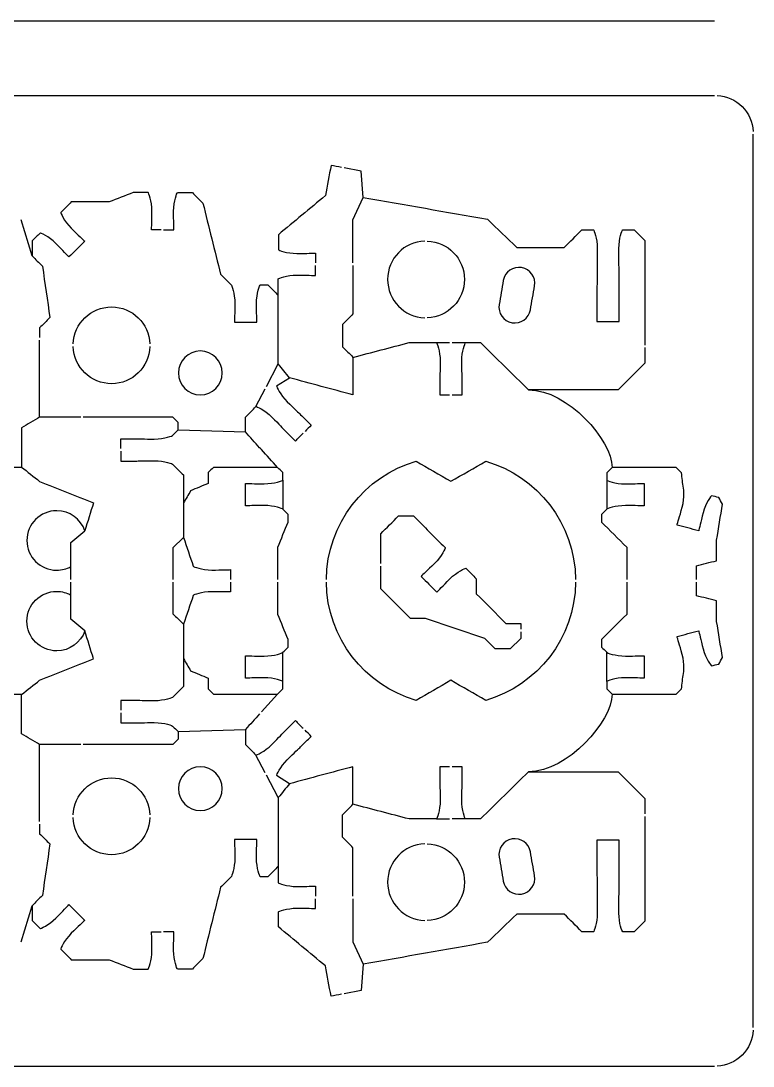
# Model space of a CAD drawing. Extents: x 0 to 680, y 0 to 410.
# Drawn here: x 122 to 220, y 0 to 140 of the extents above; entities that cross this region are included whole.
import ezdxf

# ---------------------------------------------------------------- set-up
doc = ezdxf.new("R2010")
doc.units = 0
doc.header["$MEASUREMENT"] = 0
doc.layers.add('DEFAULT', color=18, linetype='CONTINUOUS')

msp = doc.modelspace()

# ---------------------------------------------------------------- linework, layer by layer
at = {"layer": 'DEFAULT', "color": 1}
for points in [[(5.18, 140), (214.83, 140)], [(5.18, 130), (214.83, 130)], [(220, 5.18), (220, 124.83)], [(166.44, 107.6), (166.44, 113.36), (167.81, 116.37), (167.54, 119.89), (165.24, 120.32)], [(123.48, 108.53), (122.03, 113.35)], [(124.48, 86.92), (124.48, 97.25)], [(177.61, 96.91), (179.38, 96.91)], [(179.73, 96.91), (181.51, 96.91)], [(205.5, 96.24), (205.5, 94.15), (201.93, 90.59), (189.95, 90.59)], [(154.87, 91.05), (156.44, 94.05)], [(156.22, 91.11), (156.21, 91.11), (157.93, 92.19)], [(153.45, 88.35), (154.7, 90.74)], [(143.04, 85.21), (152.04, 84.94)], [(116.76, 80.22), (122.06, 80.24)], [(143.75, 79.18), (143.75, 75.44), (143.75, 70.83), (142.34, 69.41), (142.34, 65.18)], [(157.04, 78.5), (157.04, 74.59)], [(200.41, 78.5), (200.41, 74.59)], [(128.68, 65.18), (128.68, 66.92), (128.68, 70.14), (130.54, 71.7)], [(188.91, 58.18), (188.91, 57.3), (187.49, 55.89), (185.49, 55.89), (184.08, 57.3), (176.13, 59.95), (174.13, 59.95), (170.16, 63.93), (170.16, 66.97)], [(130.54, 58.31), (128.68, 59.87), (128.68, 63.1), (128.68, 64.83)], [(157.04, 51.52), (157.04, 55.43)], [(200.41, 51.52), (200.41, 55.43)], [(122.06, 49.78), (116.76, 49.79)], [(154.17, 47.44), (156.34, 49.81)], [(143.04, 44.81), (152.03, 45.08)], [(124.48, 32.77), (124.48, 43.1)], [(154.7, 39.28), (153.45, 41.67)], [(189.95, 39.43), (201.93, 39.43), (205.5, 35.86), (205.5, 33.78)], [(156.44, 35.97), (154.87, 38.97)], [(157.93, 37.82), (156.21, 38.91)], [(177.61, 33.11), (179.38, 33.11)], [(181.51, 33.11), (181.5, 33.11), (179.73, 33.11)], [(166.44, 22.42), (166.44, 16.66), (167.81, 13.65), (167.54, 10.13), (165.24, 9.7)], [(122.03, 16.66), (123.48, 21.49)], [(5.18, 0), (214.83, 0)]]:
    msp.add_lwpolyline(points, dxfattribs=at)
for points in [[(215.18, 130), (217.8, 129.91), (219.91, 127.8), (220, 125.18)], [(220, 4.83), (219.91, 2.2), (217.8, 0.1), (215.18, 0.01)]]:
    msp.add_open_spline(points, degree=3, dxfattribs=at)
for points, knots in [([(164.89, 120.38), (164.43, 120.47), (163.97, 120.56), (163.5, 120.64), (163.25, 119.3), (163, 117.95), (162.75, 116.6), (160.65, 114.85), (158.55, 113.11), (156.45, 111.36), (156.45, 110.69), (156.45, 110.03), (156.45, 109.36), (156.45, 109.3), (157.56, 108.86), (158.94, 108.85), (160.32, 108.86), (161.1, 108.9), (161.44, 108.9), (161.44, 108.47), (161.44, 108.03), (161.44, 107.6)], [0, 0, 0, 0, 4.00889, 4.00889, 4.00889, 15.675833, 15.675833, 15.675833, 38.903657, 38.903657, 38.903657, 44.573657, 44.573657, 44.573657, 45.573657, 45.573657, 45.573657, 46.573657, 46.573657, 46.573657, 50.273657, 50.273657, 50.273657, 50.273657]), ([(140.74, 112.01), (140.32, 112.01), (139.9, 112.01), (139.47, 112.01), (139.47, 112.35), (139.52, 113.13), (139.52, 114.51), (139.52, 115.89), (139.08, 117.01), (139.03, 117.01), (138.36, 117.01), (137.69, 117.01), (137.03, 117.01), (135.95, 116.6), (134.86, 116.18), (133.78, 115.77), (132.1, 115.77), (130.41, 115.77), (128.73, 115.77), (128.26, 115.29), (127.79, 114.82), (127.31, 114.35), (127.27, 114.31), (127.75, 113.21), (128.72, 112.23), (129.7, 111.25), (130.28, 110.74), (130.52, 110.5), (129.81, 109.79), (129.11, 109.08), (128.4, 108.38), (128.16, 108.62), (127.65, 109.2), (126.67, 110.18), (125.69, 111.16), (124.58, 111.63), (124.55, 111.59), (124.2, 111.24), (123.84, 110.88), (123.48, 110.53), (123.48, 109.86), (123.48, 109.19), (123.48, 108.53), (123.94, 108.07), (124.4, 107.61), (124.86, 107.15), (125.19, 104.85), (125.52, 102.56), (125.86, 100.26), (125.4, 99.8), (124.94, 99.34), (124.48, 98.88), (124.48, 98.45), (124.48, 98.02), (124.48, 97.59)], [0, 0, 0, 0, 3.59, 3.59, 3.59, 4.59, 4.59, 4.59, 5.59, 5.59, 5.59, 11.26, 11.26, 11.26, 21.104643, 21.104643, 21.104643, 35.434643, 35.434643, 35.434643, 41.10564, 41.10564, 41.10564, 42.10564, 42.10564, 42.10564, 43.10564, 43.10564, 43.10564, 51.597995, 51.597995, 51.597995, 52.597995, 52.597995, 52.597995, 53.597995, 53.597995, 53.597995, 57.876703, 57.876703, 57.876703, 63.546703, 63.546703, 63.546703, 69.061429, 69.061429, 69.061429, 88.805301, 88.805301, 88.805301, 94.321441, 94.321441, 94.321441, 97.970441, 97.970441, 97.970441, 97.970441]), ([(141.09, 112.01), (141.55, 112.01), (142.01, 112.01), (142.47, 112.01), (142.47, 112.35), (142.42, 113.13), (142.42, 114.51), (142.43, 115.89), (142.87, 117), (142.93, 117), (143.6, 117), (144.26, 117), (144.93, 117), (145.4, 116.53), (145.87, 116.06), (146.35, 115.59), (147.13, 112.42), (147.92, 109.24), (148.71, 106.06), (149.18, 105.59), (149.65, 105.12), (150.12, 104.65), (150.17, 104.65), (150.62, 103.52), (150.62, 102.15), (150.62, 100.77), (150.57, 99.99), (150.57, 99.65), (151.57, 99.65), (152.57, 99.65), (153.57, 99.65), (153.57, 99.99), (153.52, 100.77), (153.52, 102.15), (153.53, 103.53), (153.97, 104.65), (154.03, 104.65), (154.36, 104.65), (154.69, 104.65), (155.03, 104.65), (155.5, 104.17), (155.97, 103.7), (156.44, 103.23)], [0, 0, 0, 0, 3.9, 3.9, 3.9, 4.9, 4.9, 4.9, 5.9, 5.9, 5.9, 11.57, 11.57, 11.57, 17.23393, 17.23393, 17.23393, 45.059137, 45.059137, 45.059137, 50.730134, 50.730134, 50.730134, 51.730134, 51.730134, 51.730134, 52.730134, 52.730134, 52.730134, 61.22016, 61.22016, 61.22016, 62.22016, 62.22016, 62.22016, 63.22016, 63.22016, 63.22016, 66.06016, 66.06016, 66.06016, 71.731156, 71.731156, 71.731156, 71.731156]), ([(167.81, 116.37), (173.35, 115.39), (178.9, 114.41), (184.44, 113.43), (185.76, 112.17), (187.07, 110.91), (188.39, 109.65), (190.5, 109.65), (192.61, 109.65), (194.72, 109.65), (195.51, 110.44), (196.29, 111.22), (197.08, 112.01), (197.6, 112.01), (198.12, 112.01), (198.63, 112.01), (198.69, 112.01), (199.14, 110.89), (199.14, 109.51), (199.14, 108.13), (199.08, 102.08), (199.09, 101.74), (199.09, 101.07), (199.08, 100.41), (199.08, 99.74), (200.08, 99.74), (201.08, 99.74), (202.08, 99.74), (202.08, 100.4), (202.08, 101.07), (202.08, 101.74), (202.09, 102.08), (202.04, 108.12), (202.04, 109.51), (202.04, 110.89), (202.48, 112.01), (202.54, 112.01), (203.06, 112.01), (203.57, 112.01), (204.08, 112.01), (204.55, 111.54), (205.02, 111.07), (205.5, 110.6), (205.5, 105.93), (205.5, 101.26), (205.5, 96.59)], [0, 0, 0, 0, 47.87033, 47.87033, 47.87033, 63.366914, 63.366914, 63.366914, 81.306914, 81.306914, 81.306914, 90.782144, 90.782144, 90.782144, 95.182144, 95.182144, 95.182144, 96.182144, 96.182144, 96.182144, 97.182144, 97.182144, 97.182144, 102.852153, 102.852153, 102.852153, 111.352153, 111.352153, 111.352153, 117.011153, 117.011153, 117.011153, 118.011153, 118.011153, 118.011153, 119.022153, 119.022153, 119.022153, 123.382153, 123.382153, 123.382153, 129.053857, 129.053857, 129.053857, 168.772857, 168.772857, 168.772857, 168.772857]), ([(176.04, 110.52), (173.28, 110.43), (171.08, 108.16), (171.08, 105.38), (171.08, 102.59), (173.28, 100.33), (176.04, 100.24)], [0, 0, 0, 0, 1, 1, 1, 2, 2, 2, 2]), ([(176.39, 110.52), (179.15, 110.43), (181.36, 108.16), (181.36, 105.38), (181.36, 102.6), (179.15, 100.33), (176.39, 100.24)], [0, 0, 0, 0, 1, 1, 1, 2, 2, 2, 2]), ([(166.44, 107.25), (166.44, 105.09), (166.44, 102.93), (166.44, 100.77), (165.97, 100.3), (165.49, 99.83), (165.02, 99.36), (165.02, 98.36), (165.02, 97.36), (165.02, 96.36), (165.49, 95.89), (165.97, 95.42), (166.44, 94.94), (166.44, 93.27), (166.44, 91.59), (166.44, 89.91), (163.6, 90.67), (160.77, 91.43), (157.93, 92.19), (157.44, 92.81), (156.94, 93.43), (156.44, 94.05), (156.44, 97.11), (156.44, 100.17), (156.44, 103.23), (156.44, 103.97), (156.44, 104.71), (156.44, 105.45), (156.44, 105.51), (157.56, 105.96), (158.94, 105.95), (160.32, 105.96), (161.1, 105.9), (161.44, 105.91), (161.44, 106.35), (161.44, 106.8), (161.44, 107.25)], [0, 0, 0, 0, 18.35, 18.35, 18.35, 24.020289, 24.020289, 24.020289, 32.520289, 32.520289, 32.520289, 38.191993, 38.191993, 38.191993, 52.470993, 52.470993, 52.470993, 77.43636, 77.43636, 77.43636, 84.172152, 84.172152, 84.172152, 110.212152, 110.212152, 110.212152, 116.512152, 116.512152, 116.512152, 117.512152, 117.512152, 117.512152, 118.512152, 118.512152, 118.512152, 122.312152, 122.312152, 122.312152, 122.312152]), ([(190.75, 104.51), (190.56, 103.44), (190.38, 102.38), (190.19, 101.31), (189.99, 100.16), (188.89, 99.38), (187.74, 99.58), (186.58, 99.78), (185.81, 100.88), (186.01, 102.03), (186.19, 103.1), (186.38, 104.17), (186.56, 105.24), (186.76, 106.39), (187.86, 107.16), (189.02, 106.96), (190.17, 106.77), (190.95, 105.67), (190.75, 104.51)], [0, 0, 0, 0, 9.214733, 9.214733, 9.214733, 10.214733, 10.214733, 10.214733, 11.214733, 11.214733, 11.214733, 20.429807, 20.429807, 20.429807, 21.429807, 21.429807, 21.429807, 22.429807, 22.429807, 22.429807, 22.429807]), ([(128.98, 96.73), (129.07, 99.49), (131.33, 101.69), (134.12, 101.69), (136.9, 101.69), (139.16, 99.49), (139.26, 96.73)], [0, 0, 0, 0, 1, 1, 1, 2, 2, 2, 2]), ([(166.44, 94.94), (168.94, 95.6), (171.45, 96.25), (173.96, 96.91), (175.17, 96.91), (176.39, 96.91), (177.61, 96.91), (177.67, 96.91), (178.11, 95.79), (178.11, 94.41), (178.11, 93.03), (178.06, 92.25), (178.06, 91.91), (178.07, 91.24), (178.07, 90.58), (178.07, 89.91), (178.51, 89.91), (178.94, 89.91), (179.38, 89.91)], [0, 0, 0, 0, 22.033318, 22.033318, 22.033318, 32.373322, 32.373322, 32.373322, 33.373322, 33.373322, 33.373322, 34.373322, 34.373322, 34.373322, 40.024331, 40.024331, 40.024331, 43.744331, 43.744331, 43.744331, 43.744331]), ([(179.73, 89.91), (180.17, 89.91), (180.62, 89.91), (181.06, 89.91), (181.06, 90.58), (181.06, 91.25), (181.06, 91.91), (181.06, 92.25), (181.01, 93.03), (181.01, 94.41), (181.01, 95.75), (181.43, 96.84), (181.51, 96.91), (182.18, 96.91), (182.84, 96.91), (183.51, 96.91), (185.66, 94.8), (187.8, 92.69), (189.95, 90.59), (195.19, 90.59), (201.12, 83.82), (201.12, 80.2)], [0, 0, 0, 0, 3.78, 3.78, 3.78, 9.440009, 9.440009, 9.440009, 10.440009, 10.440009, 10.440009, 11.454151, 11.454151, 11.454151, 17.124151, 17.124151, 17.124151, 42.687126, 42.687126, 42.687126, 43.687126, 43.687126, 43.687126, 43.687126]), ([(139.26, 96.38), (139.16, 93.62), (136.9, 91.41), (134.12, 91.41), (131.34, 91.41), (129.07, 93.62), (128.98, 96.38)], [0, 0, 0, 0, 1, 1, 1, 2, 2, 2, 2]), ([(146, 89.91), (144.38, 89.91), (143.06, 91.23), (143.06, 92.85), (143.06, 94.47), (144.38, 95.79), (146, 95.79), (147.62, 95.79), (148.94, 94.47), (148.94, 92.85), (148.94, 91.23), (147.62, 89.91), (146, 89.91)], [1, 1, 1, 1, 2, 2, 2, 3, 3, 3, 4, 4, 4, 5, 5, 5, 5]), ([(156.21, 91.11), (156.2, 91.01), (156.68, 89.94), (157.63, 88.99), (158.61, 88.02), (159.19, 87.5), (159.43, 87.26), (159.9, 86.79), (160.37, 86.32), (160.85, 85.85), (160.57, 85.57), (160.29, 85.3), (160.02, 85.02)], [0, 0, 0, 0, 1, 1, 1, 2, 2, 2, 7.656167, 7.656167, 7.656167, 10.980276, 10.980276, 10.980276, 10.980276]), ([(156.34, 80.2), (155.62, 81), (154.9, 81.79), (154.17, 82.58), (154.1, 82.67), (154.02, 82.76), (153.94, 82.84), (153.3, 83.54), (152.67, 84.24), (152.04, 84.94), (152.04, 85.6), (152.04, 86.27), (152.04, 86.94), (152.51, 87.41), (152.98, 87.88), (153.45, 88.35), (153.49, 88.39), (154.6, 87.91), (155.57, 86.94), (156.56, 85.96), (157.07, 85.38), (157.31, 85.14), (157.78, 84.67), (158.25, 84.2), (158.73, 83.73), (159.07, 84.08), (159.42, 84.43), (159.77, 84.77)], [0, 0, 0, 0, 9.118081, 9.118081, 9.118081, 10.116329, 10.116329, 10.116329, 18.13062, 18.13062, 18.13062, 23.80062, 23.80062, 23.80062, 29.471617, 29.471617, 29.471617, 30.471617, 30.471617, 30.471617, 31.471617, 31.471617, 31.471617, 37.121404, 37.121404, 37.121404, 41.307477, 41.307477, 41.307477, 41.307477]), ([(129.98, 86.92), (128.15, 86.92), (126.31, 86.92), (124.48, 86.92), (123.68, 86.44), (122.87, 85.97), (122.06, 85.5), (122.06, 83.75), (122.06, 81.99), (122.06, 80.24), (122.87, 79.6), (123.68, 78.96), (124.48, 78.33), (126.88, 77.37), (129.29, 76.41), (131.69, 75.45), (131.31, 74.2), (130.92, 72.95), (130.54, 71.7), (130, 73.27), (128.51, 74.4), (126.77, 74.4), (124.57, 74.4), (122.78, 72.61), (122.78, 70.41), (122.78, 68.22), (124.57, 66.43), (126.77, 66.43), (127.46, 66.43), (128.11, 66.6), (128.68, 66.92)], [0, 0, 0, 0, 15.59, 15.59, 15.59, 23.527418, 23.527418, 23.527418, 38.447418, 38.447418, 38.447418, 47.182342, 47.182342, 47.182342, 69.187253, 69.187253, 69.187253, 80.299287, 80.299287, 80.299287, 81.299287, 81.299287, 81.299287, 82.299287, 82.299287, 82.299287, 83.299287, 83.299287, 83.299287, 84.299287, 84.299287, 84.299287, 84.299287]), ([(135.34, 82.71), (135.34, 83.16), (135.34, 83.6), (135.34, 84.04), (136.01, 84.04), (136.67, 84.04), (137.34, 84.04), (137.68, 84.04), (138.46, 83.99), (139.84, 83.99), (141.22, 84), (142.34, 84.44), (142.34, 84.5), (142.57, 84.74), (142.81, 84.97), (143.04, 85.21), (143.04, 85.54), (143.04, 85.88), (143.04, 86.21), (142.81, 86.45), (142.57, 86.68), (142.34, 86.92), (138.34, 86.92), (134.34, 86.92), (130.33, 86.92)], [0, 0, 0, 0, 3.761, 3.761, 3.761, 9.421, 9.421, 9.421, 10.421, 10.421, 10.421, 11.421, 11.421, 11.421, 14.249427, 14.249427, 14.249427, 17.089427, 17.089427, 17.089427, 19.917854, 19.917854, 19.917854, 53.947854, 53.947854, 53.947854, 53.947854]), ([(135.34, 82.36), (135.34, 81.92), (135.34, 81.48), (135.34, 81.04), (136.01, 81.04), (136.68, 81.04), (137.34, 81.05), (137.68, 81.05), (138.46, 81.09), (139.84, 81.09), (141.22, 81.09), (142.34, 80.65), (142.34, 80.6), (142.81, 80.13), (143.28, 79.65), (143.76, 79.18)], [0, 0, 0, 0, 3.74119, 3.74119, 3.74119, 9.41452, 9.41452, 9.41452, 10.415106, 10.415106, 10.415106, 11.415691, 11.415691, 11.415691, 17.082939, 17.082939, 17.082939, 17.082939]), ([(156.38, 65.18), (156.38, 66.63), (156.38, 68.07), (156.38, 69.51), (156.83, 70.63), (157.29, 71.76), (157.75, 72.88), (157.75, 73.22), (157.75, 73.55), (157.75, 73.88), (157.51, 74.12), (157.28, 74.35), (157.04, 74.59), (157.04, 74.65), (155.93, 75.09), (154.54, 75.1), (153.16, 75.1), (152.39, 75.05), (152.04, 75.05), (152.05, 76.05), (152.05, 77.05), (152.05, 78.05), (152.39, 78.05), (153.17, 78), (154.55, 78), (155.92, 78), (157.05, 78.45), (157.05, 78.49), (157.05, 78.83), (157.05, 79.16), (157.05, 79.5), (156.81, 79.73), (156.57, 79.97), (156.34, 80.2), (153.48, 80.2), (150.62, 80.2), (147.76, 80.2), (147.52, 79.97), (147.28, 79.73), (147.05, 79.5), (147.05, 79.01), (147.05, 78.53), (147.05, 78.05), (146.26, 77.72), (145.48, 77.39), (144.69, 77.06), (144.38, 76.52), (144.07, 75.98), (143.75, 75.44)], [0, 0, 0, 0, 12.26, 12.26, 12.26, 22.580203, 22.580203, 22.580203, 25.421203, 25.421203, 25.421203, 28.24963, 28.24963, 28.24963, 29.24963, 29.24963, 29.24963, 30.24963, 30.24963, 30.24963, 38.739653, 38.739653, 38.739653, 39.739653, 39.739653, 39.739653, 40.739653, 40.739653, 40.739653, 43.579653, 43.579653, 43.579653, 46.41516, 46.41516, 46.41516, 70.73516, 70.73516, 70.73516, 73.570667, 73.570667, 73.570667, 77.669667, 77.669667, 77.669667, 84.912761, 84.912761, 84.912761, 90.235138, 90.235138, 90.235138, 90.235138]), ([(162.87, 65.18), (162.95, 72.7), (168, 79.03), (174.89, 81.03), (176.44, 80.13), (178, 79.23), (179.55, 78.34), (181.11, 79.23), (182.66, 80.13), (184.22, 81.03), (191.11, 79.02), (196.16, 72.7), (196.24, 65.18)], [0, 0, 0, 0, 1, 1, 1, 16.269358, 16.269358, 16.269358, 31.547374, 31.547374, 31.547374, 32.547374, 32.547374, 32.547374, 32.547374]), ([(212.41, 65.18), (212.41, 65.79), (212.41, 66.4), (212.41, 67.01), (213.31, 67.24), (214.21, 67.47), (215.12, 67.7), (215.12, 68.61), (215.12, 69.53), (215.12, 70.45), (215.38, 72.06), (215.65, 73.68), (215.91, 75.29), (215.74, 75.58), (215.58, 75.86), (215.41, 76.15), (215.09, 76.24), (214.76, 76.32), (214.44, 76.41), (214.38, 76.41), (213.67, 75.45), (213.32, 74.13), (212.96, 72.79), (212.81, 72.03), (212.72, 71.7), (211.75, 71.96), (210.79, 72.22), (209.82, 72.47), (209.91, 72.8), (210.16, 73.54), (210.51, 74.88), (210.87, 76.21), (210.73, 77.41), (210.67, 77.42), (210.59, 78.11), (210.5, 78.8), (210.41, 79.49), (210.18, 79.73), (209.94, 79.97), (209.7, 80.2), (206.84, 80.2), (203.98, 80.2), (201.12, 80.2), (200.89, 79.97), (200.65, 79.73), (200.41, 79.49), (200.41, 79.16), (200.41, 78.83), (200.41, 78.49), (200.41, 78.44), (201.53, 77.99), (202.91, 77.99), (204.29, 77.99), (205.07, 78.05), (205.41, 78.04), (205.41, 77.05), (205.41, 76.05), (205.42, 75.05), (205.07, 75.04), (204.3, 75.09), (202.92, 75.09), (201.53, 75.09), (200.42, 74.65), (200.41, 74.59), (200.18, 74.35), (199.94, 74.12), (199.71, 73.88), (199.71, 73.55), (199.71, 73.21), (199.71, 72.88), (200.83, 71.76), (201.96, 70.63), (203.08, 69.51), (203.08, 68.07), (203.08, 66.63), (203.08, 65.18)], [0, 0, 0, 0, 5.16, 5.16, 5.16, 13.07647, 13.07647, 13.07647, 20.88647, 20.88647, 20.88647, 34.779871, 34.779871, 34.779871, 37.611638, 37.611638, 37.611638, 40.446958, 40.446958, 40.446958, 41.446958, 41.446958, 41.446958, 42.446958, 42.446958, 42.446958, 50.941713, 50.941713, 50.941713, 51.941713, 51.941713, 51.941713, 52.941713, 52.941713, 52.941713, 58.866854, 58.866854, 58.866854, 61.708716, 61.708716, 61.708716, 86.038716, 86.038716, 86.038716, 88.880579, 88.880579, 88.880579, 91.711579, 91.711579, 91.711579, 92.711579, 92.711579, 92.711579, 93.711579, 93.711579, 93.711579, 102.201602, 102.201602, 102.201602, 103.201602, 103.201602, 103.201602, 104.211602, 104.211602, 104.211602, 107.032967, 107.032967, 107.032967, 109.862967, 109.862967, 109.862967, 123.389214, 123.389214, 123.389214, 135.639214, 135.639214, 135.639214, 135.639214]), ([(170.16, 67.32), (170.16, 68.65), (170.16, 69.98), (170.16, 71.31), (170.95, 72.1), (171.74, 72.89), (172.54, 73.69), (173.2, 73.69), (173.87, 73.69), (174.54, 73.69), (175.95, 72.27), (177.36, 70.86), (178.78, 69.45), (178.82, 69.41), (178.34, 68.3), (177.36, 67.33), (176.38, 66.35), (175.8, 65.84), (175.56, 65.6), (176.26, 64.89), (176.97, 64.19), (177.67, 63.48), (177.91, 63.72), (178.43, 64.3), (179.41, 65.28), (180.39, 66.25), (181.49, 66.73), (181.53, 66.68), (182, 66.21), (182.48, 65.74), (182.95, 65.27), (182.95, 64.6), (182.95, 63.93), (182.95, 63.27), (184.27, 61.95), (185.59, 60.62), (186.91, 59.3), (187.58, 59.3), (188.24, 59.3), (188.91, 59.3), (188.91, 59.05), (188.91, 58.79), (188.91, 58.53)], [0, 0, 0, 0, 11.3, 11.3, 11.3, 20.845942, 20.845942, 20.845942, 26.515942, 26.515942, 26.515942, 43.507719, 43.507719, 43.507719, 44.507719, 44.507719, 44.507719, 45.507719, 45.507719, 45.507719, 54.007154, 54.007154, 54.007154, 55.007154, 55.007154, 55.007154, 56.007154, 56.007154, 56.007154, 61.678151, 61.678151, 61.678151, 67.348151, 67.348151, 67.348151, 83.229769, 83.229769, 83.229769, 88.899769, 88.899769, 88.899769, 91.099769, 91.099769, 91.099769, 91.099769]), ([(143.75, 70.83), (144.18, 69.54), (144.62, 68.25), (145.05, 66.96), (145.05, 66.9), (146.17, 66.46), (147.55, 66.45), (148.93, 66.45), (149.71, 66.5), (150.05, 66.5), (150.05, 66.06), (150.05, 65.62), (150.05, 65.18)], [0, 0, 0, 0, 11.548654, 11.548654, 11.548654, 12.548654, 12.548654, 12.548654, 13.548654, 13.548654, 13.548654, 17.277654, 17.277654, 17.277654, 17.277654]), ([(142.34, 64.83), (142.34, 63.42), (142.34, 62.01), (142.34, 60.6), (142.81, 60.13), (143.28, 59.66), (143.75, 59.19), (143.75, 57.65), (143.75, 56.12), (143.75, 54.58), (143.75, 53.33), (143.75, 52.08), (143.76, 50.84), (143.29, 50.36), (142.81, 49.89), (142.34, 49.42), (142.34, 49.37), (141.22, 48.93), (139.84, 48.93), (138.46, 48.93), (137.68, 48.97), (137.34, 48.97), (136.68, 48.97), (136.01, 48.97), (135.34, 48.97), (135.34, 48.53), (135.34, 48.1), (135.34, 47.66)], [0, 0, 0, 0, 11.99, 11.99, 11.99, 17.646854, 17.646854, 17.646854, 30.717854, 30.717854, 30.717854, 41.336854, 41.336854, 41.336854, 47.014926, 47.014926, 47.014926, 48.014926, 48.014926, 48.014926, 49.014926, 49.014926, 49.014926, 54.684935, 54.684935, 54.684935, 58.424935, 58.424935, 58.424935, 58.424935]), ([(143.75, 54.58), (144.07, 54.04), (144.38, 53.5), (144.69, 52.95), (145.48, 52.62), (146.26, 52.3), (147.05, 51.97), (147.05, 51.48), (147.05, 51), (147.05, 50.52), (147.28, 50.28), (147.52, 50.05), (147.76, 49.81), (150.62, 49.81), (153.48, 49.81), (156.34, 49.81), (156.57, 50.05), (156.81, 50.28), (157.05, 50.52), (157.05, 50.85), (157.05, 51.19), (157.05, 51.52), (157.05, 51.57), (155.92, 52.02), (154.55, 52.02), (153.17, 52.02), (152.39, 51.97), (152.05, 51.97), (152.05, 52.97), (152.05, 53.97), (152.04, 54.96), (152.39, 54.97), (153.16, 54.92), (154.54, 54.92), (155.93, 54.92), (157.04, 55.37), (157.04, 55.43), (157.28, 55.66), (157.51, 55.9), (157.75, 56.13), (157.75, 56.47), (157.75, 56.8), (157.75, 57.13), (157.29, 58.26), (156.83, 59.38), (156.38, 60.51), (156.38, 61.95), (156.38, 63.39), (156.38, 64.83)], [0, 0, 0, 0, 5.321511, 5.321511, 5.321511, 12.564991, 12.564991, 12.564991, 16.664991, 16.664991, 16.664991, 19.500498, 19.500498, 19.500498, 43.820498, 43.820498, 43.820498, 46.656005, 46.656005, 46.656005, 49.496005, 49.496005, 49.496005, 50.496005, 50.496005, 50.496005, 51.496005, 51.496005, 51.496005, 59.985029, 59.985029, 59.985029, 60.985029, 60.985029, 60.985029, 61.985029, 61.985029, 61.985029, 64.813456, 64.813456, 64.813456, 67.653456, 67.653456, 67.653456, 77.975511, 77.975511, 77.975511, 90.235511, 90.235511, 90.235511, 90.235511]), ([(150.04, 64.83), (150.04, 64.39), (150.04, 63.95), (150.04, 63.51), (149.7, 63.5), (148.93, 63.55), (147.55, 63.55), (146.17, 63.55), (145.05, 63.11), (145.05, 63.05), (144.62, 61.77), (144.18, 60.48), (143.75, 59.19)], [0, 0, 0, 0, 3.76, 3.76, 3.76, 4.76, 4.76, 4.76, 5.76, 5.76, 5.76, 17.308654, 17.308654, 17.308654, 17.308654]), ([(196.24, 64.83), (196.16, 57.31), (191.11, 50.99), (184.22, 48.99), (182.66, 49.88), (181.11, 50.78), (179.55, 51.68), (178, 50.78), (176.44, 49.88), (174.89, 48.99), (168, 50.99), (162.95, 57.31), (162.87, 64.83)], [0, 0, 0, 0, 1, 1, 1, 16.277516, 16.277516, 16.277516, 31.546373, 31.546373, 31.546373, 32.546373, 32.546373, 32.546373, 32.546373]), ([(203.08, 64.83), (203.08, 63.39), (203.08, 61.95), (203.08, 60.51), (201.96, 59.39), (200.83, 58.26), (199.71, 57.13), (199.71, 56.8), (199.71, 56.47), (199.71, 56.14), (199.94, 55.9), (200.18, 55.67), (200.42, 55.43), (200.42, 55.37), (201.53, 54.93), (202.92, 54.92), (204.3, 54.92), (205.07, 54.97), (205.42, 54.97), (205.41, 53.97), (205.41, 52.97), (205.41, 51.97), (205.07, 51.97), (204.29, 52.02), (202.91, 52.02), (201.53, 52.02), (200.41, 51.57), (200.41, 51.52), (200.41, 51.19), (200.41, 50.86), (200.41, 50.52), (200.65, 50.29), (200.89, 50.05), (201.12, 49.81), (203.98, 49.81), (206.84, 49.81), (209.7, 49.81), (209.94, 50.05), (210.18, 50.29), (210.41, 50.52), (210.5, 51.21), (210.59, 51.91), (210.67, 52.6), (210.73, 52.61), (210.87, 53.8), (210.51, 55.14), (210.16, 56.47), (209.91, 57.21), (209.82, 57.54), (210.79, 57.8), (211.75, 58.06), (212.72, 58.31), (212.81, 57.98), (212.96, 57.22), (213.32, 55.89), (213.67, 54.57), (214.38, 53.61), (214.44, 53.61), (214.76, 53.69), (215.09, 53.78), (215.41, 53.86), (215.58, 54.15), (215.74, 54.44), (215.91, 54.73), (215.65, 56.34), (215.38, 57.95), (215.12, 59.56), (215.12, 60.48), (215.12, 61.4), (215.12, 62.32), (214.21, 62.55), (213.31, 62.78), (212.41, 63.01), (212.41, 63.62), (212.41, 64.23), (212.41, 64.83)], [0, 0, 0, 0, 12.25, 12.25, 12.25, 25.776955, 25.776955, 25.776955, 28.606955, 28.606955, 28.606955, 31.438319, 31.438319, 31.438319, 32.438319, 32.438319, 32.438319, 33.438319, 33.438319, 33.438319, 41.928343, 41.928343, 41.928343, 42.928343, 42.928343, 42.928343, 43.928343, 43.928343, 43.928343, 46.759343, 46.759343, 46.759343, 49.601205, 49.601205, 49.601205, 73.931205, 73.931205, 73.931205, 76.773068, 76.773068, 76.773068, 82.698209, 82.698209, 82.698209, 83.698209, 83.698209, 83.698209, 84.698209, 84.698209, 84.698209, 93.192707, 93.192707, 93.192707, 94.192707, 94.192707, 94.192707, 95.192707, 95.192707, 95.192707, 98.028285, 98.028285, 98.028285, 100.859186, 100.859186, 100.859186, 114.752587, 114.752587, 114.752587, 122.563587, 122.563587, 122.563587, 130.480057, 130.480057, 130.480057, 135.640057, 135.640057, 135.640057, 135.640057]), ([(129.98, 43.1), (128.15, 43.1), (126.31, 43.1), (124.48, 43.1), (123.68, 43.57), (122.87, 44.05), (122.06, 44.52), (122.06, 46.27), (122.06, 48.02), (122.06, 49.78), (122.87, 50.42), (123.68, 51.05), (124.48, 51.69), (126.88, 52.65), (129.29, 53.61), (131.69, 54.57), (131.31, 55.81), (130.92, 57.06), (130.54, 58.31), (130, 56.75), (128.51, 55.62), (126.77, 55.62), (124.57, 55.62), (122.78, 57.41), (122.78, 59.6), (122.78, 61.8), (124.57, 63.59), (126.77, 63.59), (127.46, 63.59), (128.11, 63.41), (128.68, 63.1)], [0, 0, 0, 0, 15.59, 15.59, 15.59, 23.52237, 23.52237, 23.52237, 38.44237, 38.44237, 38.44237, 47.177295, 47.177295, 47.177295, 69.181835, 69.181835, 69.181835, 80.293869, 80.293869, 80.293869, 81.293869, 81.293869, 81.293869, 82.293869, 82.293869, 82.293869, 83.293869, 83.293869, 83.293869, 84.293869, 84.293869, 84.293869, 84.293869]), ([(201.12, 49.81), (201.12, 46.2), (195.19, 39.43), (189.95, 39.43), (187.8, 37.32), (185.66, 35.22), (183.51, 33.11), (182.84, 33.11), (182.18, 33.11), (181.5, 33.11), (181.42, 33.19), (181.01, 34.28), (181.01, 35.6), (181.01, 36.99), (181.06, 37.76), (181.06, 38.11), (181.06, 38.77), (181.06, 39.44), (181.06, 40.1), (180.62, 40.1), (180.17, 40.1), (179.73, 40.1)], [0, 0, 0, 0, 1, 1, 1, 26.563676, 26.563676, 26.563676, 32.26196, 32.26196, 32.26196, 33.26196, 33.26196, 33.26196, 34.26196, 34.26196, 34.26196, 39.920969, 39.920969, 39.920969, 43.700969, 43.700969, 43.700969, 43.700969]), ([(135.34, 47.31), (135.34, 46.86), (135.34, 46.42), (135.34, 45.98), (136.01, 45.98), (136.67, 45.98), (137.34, 45.98), (137.68, 45.97), (138.46, 46.02), (139.84, 46.02), (141.22, 46.02), (142.34, 45.57), (142.34, 45.51), (142.57, 45.28), (142.81, 45.04), (143.04, 44.81), (143.04, 44.48), (143.04, 44.14), (143.04, 43.81), (142.81, 43.57), (142.57, 43.34), (142.34, 43.1), (138.34, 43.1), (134.34, 43.1), (130.33, 43.1)], [0, 0, 0, 0, 3.77, 3.77, 3.77, 9.43, 9.43, 9.43, 10.43, 10.43, 10.43, 11.43, 11.43, 11.43, 14.258427, 14.258427, 14.258427, 17.088427, 17.088427, 17.088427, 19.916854, 19.916854, 19.916854, 53.946854, 53.946854, 53.946854, 53.946854]), ([(153.93, 47.18), (153.3, 46.48), (152.67, 45.78), (152.03, 45.08), (152.03, 44.42), (152.03, 43.75), (152.03, 43.08), (152.51, 42.61), (152.98, 42.14), (153.45, 41.67), (153.49, 41.63), (154.6, 42.11), (155.57, 43.08), (156.55, 44.06), (157.07, 44.64), (157.31, 44.88), (157.78, 45.35), (158.25, 45.82), (158.73, 46.29), (159.07, 45.94), (159.42, 45.59), (159.77, 45.25)], [0, 0, 0, 0, 8.014291, 8.014291, 8.014291, 13.684291, 13.684291, 13.684291, 19.361657, 19.361657, 19.361657, 20.361657, 20.361657, 20.361657, 21.361657, 21.361657, 21.361657, 27.010738, 27.010738, 27.010738, 31.19681, 31.19681, 31.19681, 31.19681]), ([(156.22, 38.91), (156.21, 38.91), (156.21, 38.91), (156.21, 38.91), (156.2, 39.01), (156.68, 40.08), (157.63, 41.03), (158.61, 42), (159.19, 42.52), (159.43, 42.76), (159.9, 43.23), (160.37, 43.7), (160.85, 44.17), (160.57, 44.45), (160.29, 44.72), (160.02, 45)], [0, 0, 0, 0, 0.03, 0.03, 0.03, 1.03, 1.03, 1.03, 2.03, 2.03, 2.03, 7.686872, 7.686872, 7.686872, 11.010274, 11.010274, 11.010274, 11.010274]), ([(148.94, 37.17), (148.94, 35.55), (147.62, 34.23), (146, 34.23), (144.38, 34.23), (143.06, 35.55), (143.06, 37.17), (143.06, 38.79), (144.38, 40.11), (146, 40.11), (147.62, 40.11), (148.94, 38.79), (148.94, 37.17)], [1, 1, 1, 1, 2, 2, 2, 3, 3, 3, 4, 4, 4, 5, 5, 5, 5]), ([(166.44, 22.77), (166.44, 24.93), (166.44, 27.09), (166.44, 29.24), (165.97, 29.72), (165.49, 30.19), (165.02, 30.66), (165.02, 31.66), (165.02, 32.66), (165.02, 33.66), (165.49, 34.13), (165.97, 34.6), (166.44, 35.07), (166.44, 36.75), (166.44, 38.43), (166.44, 40.11), (163.6, 39.35), (160.77, 38.59), (157.93, 37.82), (157.44, 37.21), (156.94, 36.59), (156.44, 35.97), (156.44, 32.91), (156.44, 29.85), (156.44, 26.79), (156.44, 26.05), (156.44, 25.3), (156.44, 24.56), (156.44, 24.51), (157.56, 24.06), (158.94, 24.06), (160.32, 24.06), (161.1, 24.11), (161.44, 24.11), (161.44, 23.66), (161.44, 23.22), (161.44, 22.77)], [0, 0, 0, 0, 18.351, 18.351, 18.351, 24.021289, 24.021289, 24.021289, 32.521289, 32.521289, 32.521289, 38.192286, 38.192286, 38.192286, 52.472286, 52.472286, 52.472286, 77.437912, 77.437912, 77.437912, 84.173705, 84.173705, 84.173705, 110.202705, 110.202705, 110.202705, 116.513705, 116.513705, 116.513705, 117.513705, 117.513705, 117.513705, 118.513705, 118.513705, 118.513705, 122.313705, 122.313705, 122.313705, 122.313705]), ([(179.38, 40.1), (178.94, 40.1), (178.51, 40.1), (178.07, 40.1), (178.07, 39.44), (178.07, 38.77), (178.06, 38.11), (178.06, 37.77), (178.11, 36.99), (178.11, 35.6), (178.11, 34.23), (177.67, 33.11), (177.61, 33.11), (176.39, 33.11), (175.17, 33.11), (173.96, 33.11), (171.45, 33.76), (168.94, 34.42), (166.44, 35.07)], [0, 0, 0, 0, 3.72, 3.72, 3.72, 9.369009, 9.369009, 9.369009, 10.369009, 10.369009, 10.369009, 11.369009, 11.369009, 11.369009, 21.709015, 21.709015, 21.709015, 43.741828, 43.741828, 43.741828, 43.741828]), ([(128.98, 33.64), (129.07, 36.4), (131.34, 38.61), (134.12, 38.61), (136.9, 38.61), (139.16, 36.4), (139.26, 33.64)], [0, 0, 0, 0, 1, 1, 1, 2, 2, 2, 2]), ([(124.48, 32.42), (124.48, 31.99), (124.48, 31.56), (124.48, 31.13), (124.94, 30.68), (125.4, 30.22), (125.86, 29.76), (125.52, 27.46), (125.19, 25.16), (124.86, 22.87), (124.4, 22.41), (123.94, 21.95), (123.48, 21.49), (123.48, 20.82), (123.48, 20.16), (123.48, 19.49), (123.84, 19.13), (124.2, 18.78), (124.55, 18.42), (124.58, 18.39), (125.69, 18.86), (126.67, 19.84), (127.65, 20.81), (128.16, 21.4), (128.4, 21.64), (129.11, 20.93), (129.81, 20.23), (130.52, 19.52), (130.28, 19.28), (129.7, 18.77), (128.72, 17.79), (127.75, 16.81), (127.27, 15.7), (127.31, 15.67), (127.79, 15.19), (128.26, 14.72), (128.73, 14.25), (130.41, 14.25), (132.1, 14.25), (133.78, 14.25), (134.86, 13.84), (135.95, 13.42), (137.03, 13.01), (137.69, 13.01), (138.36, 13.01), (139.03, 13.01), (139.08, 13.01), (139.52, 14.13), (139.52, 15.5), (139.52, 16.89), (139.47, 17.66), (139.47, 18), (139.9, 18), (140.32, 18), (140.74, 18)], [0, 0, 0, 0, 3.651, 3.651, 3.651, 9.165726, 9.165726, 9.165726, 28.909598, 28.909598, 28.909598, 34.425031, 34.425031, 34.425031, 40.095031, 40.095031, 40.095031, 44.373033, 44.373033, 44.373033, 45.373033, 45.373033, 45.373033, 46.373033, 46.373033, 46.373033, 54.865388, 54.865388, 54.865388, 55.865388, 55.865388, 55.865388, 56.865388, 56.865388, 56.865388, 62.536385, 62.536385, 62.536385, 76.866385, 76.866385, 76.866385, 86.711028, 86.711028, 86.711028, 92.381028, 92.381028, 92.381028, 93.381028, 93.381028, 93.381028, 94.381028, 94.381028, 94.381028, 97.971028, 97.971028, 97.971028, 97.971028]), ([(139.26, 33.29), (139.16, 30.53), (136.9, 28.32), (134.12, 28.32), (131.33, 28.32), (129.07, 30.53), (128.98, 33.29)], [0, 0, 0, 0, 1, 1, 1, 2, 2, 2, 2]), ([(205.5, 33.43), (205.5, 28.76), (205.5, 24.09), (205.5, 19.42), (205.02, 18.95), (204.55, 18.48), (204.08, 18), (203.57, 18), (203.06, 18), (202.54, 18.01), (202.48, 18.01), (202.04, 19.12), (202.04, 20.51), (202.04, 21.89), (202.09, 27.94), (202.08, 28.28), (202.08, 28.95), (202.08, 29.61), (202.08, 30.28), (201.08, 30.28), (200.08, 30.28), (199.08, 30.28), (199.08, 29.61), (199.09, 28.94), (199.09, 28.28), (199.08, 27.94), (199.14, 21.89), (199.14, 20.51), (199.14, 19.13), (198.69, 18), (198.63, 18), (198.12, 18), (197.6, 18), (197.08, 18), (196.29, 18.79), (195.51, 19.58), (194.72, 20.37), (192.61, 20.37), (190.5, 20.37), (188.39, 20.37), (187.07, 19.11), (185.76, 17.85), (184.44, 16.59), (178.9, 15.61), (173.35, 14.63), (167.81, 13.65)], [0, 0, 0, 0, 39.721, 39.721, 39.721, 45.391996, 45.391996, 45.391996, 49.761996, 49.761996, 49.761996, 50.761996, 50.761996, 50.761996, 51.761996, 51.761996, 51.761996, 57.421996, 57.421996, 57.421996, 65.921996, 65.921996, 65.921996, 71.592005, 71.592005, 71.592005, 72.592005, 72.592005, 72.592005, 73.592005, 73.592005, 73.592005, 77.992005, 77.992005, 77.992005, 87.467236, 87.467236, 87.467236, 105.407236, 105.407236, 105.407236, 120.90382, 120.90382, 120.90382, 168.77415, 168.77415, 168.77415, 168.77415]), ([(156.44, 26.79), (155.97, 26.32), (155.5, 25.84), (155.03, 25.37), (154.69, 25.37), (154.36, 25.37), (154.03, 25.37), (153.97, 25.37), (153.53, 26.49), (153.52, 27.87), (153.52, 29.25), (153.57, 30.03), (153.57, 30.37), (152.57, 30.37), (151.57, 30.36), (150.57, 30.36), (150.57, 30.02), (150.62, 29.25), (150.62, 27.86), (150.62, 26.5), (150.17, 25.37), (150.12, 25.37), (149.65, 24.9), (149.18, 24.42), (148.71, 23.95), (147.92, 20.78), (147.13, 17.6), (146.35, 14.42), (145.87, 13.95), (145.4, 13.48), (144.93, 13.01), (144.26, 13.01), (143.6, 13.01), (142.93, 13.01), (142.87, 13.01), (142.43, 14.13), (142.42, 15.51), (142.42, 16.89), (142.47, 17.67), (142.47, 18.01), (142.01, 18.01), (141.55, 18.01), (141.09, 18.01)], [0, 0, 0, 0, 5.678072, 5.678072, 5.678072, 8.518072, 8.518072, 8.518072, 9.518072, 9.518072, 9.518072, 10.518072, 10.518072, 10.518072, 19.008093, 19.008093, 19.008093, 20.008093, 20.008093, 20.008093, 21.008093, 21.008093, 21.008093, 26.67909, 26.67909, 26.67909, 54.506238, 54.506238, 54.506238, 60.170168, 60.170168, 60.170168, 65.840168, 65.840168, 65.840168, 66.840168, 66.840168, 66.840168, 67.840168, 67.840168, 67.840168, 71.740168, 71.740168, 71.740168, 71.740168]), ([(176.04, 29.78), (173.28, 29.69), (171.08, 27.42), (171.08, 24.64), (171.08, 21.86), (173.28, 19.59), (176.04, 19.5)], [0, 0, 0, 0, 1, 1, 1, 2, 2, 2, 2]), ([(176.39, 29.78), (179.15, 29.69), (181.36, 27.42), (181.36, 24.64), (181.36, 21.86), (179.15, 19.59), (176.39, 19.5)], [0, 0, 0, 0, 1, 1, 1, 2, 2, 2, 2]), ([(189.02, 23.05), (187.86, 22.85), (186.76, 23.63), (186.56, 24.78), (186.38, 25.85), (186.19, 26.92), (186.01, 27.98), (185.81, 29.14), (186.58, 30.24), (187.74, 30.44), (188.89, 30.63), (189.99, 29.86), (190.19, 28.71), (190.38, 27.64), (190.56, 26.57), (190.75, 25.5), (190.94, 24.35), (190.17, 23.25), (189.02, 23.05)], [1, 1, 1, 1, 2, 2, 2, 11.214088, 11.214088, 11.214088, 12.214088, 12.214088, 12.214088, 13.214088, 13.214088, 13.214088, 22.429636, 22.429636, 22.429636, 23.429636, 23.429636, 23.429636, 23.429636]), ([(164.89, 9.63), (164.43, 9.55), (163.97, 9.46), (163.5, 9.37), (163.25, 10.72), (163, 12.07), (162.75, 13.42), (160.65, 15.16), (158.55, 16.91), (156.45, 18.66), (156.45, 19.32), (156.45, 19.99), (156.45, 20.66), (156.45, 20.72), (157.56, 21.16), (158.94, 21.16), (160.32, 21.16), (161.1, 21.12), (161.44, 21.12), (161.44, 21.55), (161.44, 21.99), (161.44, 22.42)], [0, 0, 0, 0, 4.008706, 4.008706, 4.008706, 15.675649, 15.675649, 15.675649, 38.902833, 38.902833, 38.902833, 44.572833, 44.572833, 44.572833, 45.572833, 45.572833, 45.572833, 46.572833, 46.572833, 46.572833, 50.271833, 50.271833, 50.271833, 50.271833])]:
    msp.add_open_spline(points, degree=3, knots=knots, dxfattribs=at)

doc.saveas('drawing.dxf')
